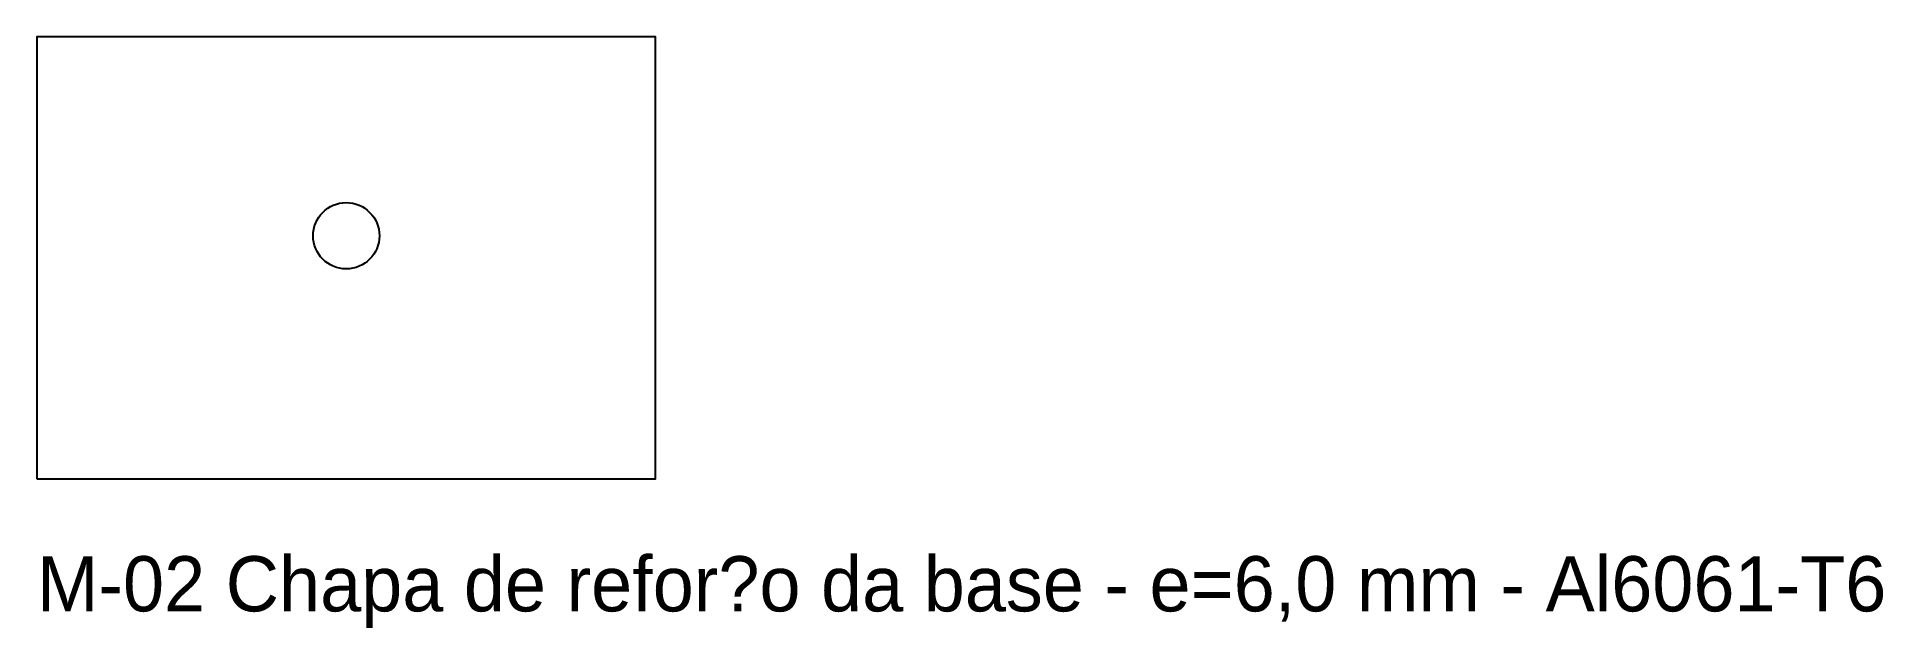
# Model space of a CAD drawing. Header units: millimetres. Extents: x 0 to 167, y -14 to 40.
import ezdxf

# ---------------------------------------------------------------- set-up
doc = ezdxf.new("R2010")
doc.units = ezdxf.units.MM

msp = doc.modelspace()

# ---------------------------------------------------------------- linework, layer by layer
at = {"layer": 'CORTE'}
msp.add_lwpolyline([(0, 0), (56, 0), (56, 40), (0, 40)], close=True, dxfattribs=at)
at = {"layer": 'FUROS'}
msp.add_circle((28, 22), 3, dxfattribs=at)

# ---------------------------------------------------------------- texts
at = {"layer": 'GRAVAR-NAO'}
msp.add_text('M-02 Chapa de refor?o da base - e=6,0 mm - Al6061-T6', height=5, dxfattribs=at).set_placement((0, -12))

doc.saveas('drawing.dxf')
